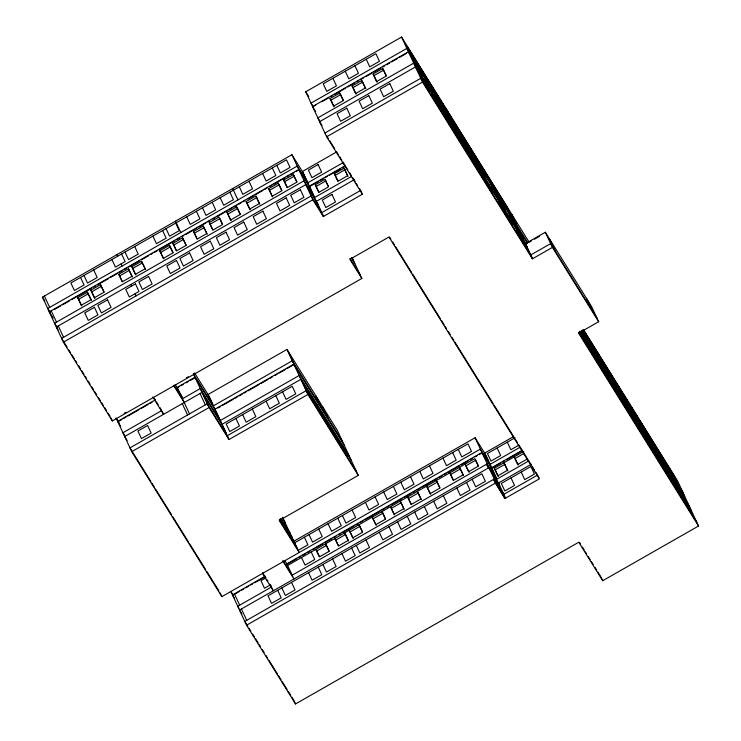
<?xml version="1.0" encoding="UTF-8"?>
<svg xmlns="http://www.w3.org/2000/svg" width="741" height="741" viewBox="0 0 741 741"><rect width="100%" height="100%" fill="white"/><g stroke="black" fill="none" stroke-linecap="round" stroke-linejoin="round"><path stroke-width="1.11" d="M312.795 106.908L305.737 91.773L401.566 37.05L529.102 242.159M51.518 311.137L49.517 312.285L42.459 297.141L291.926 154.702L312.859 199.737L323.308 216.529L362.377 194.225L326.67 136.798L312.554 106.519L408.393 51.805L527.388 243.178M313.795 106.334L315.786 105.194M321.779 101.776L328.763 97.784M330.764 96.645L332.755 95.506M334.756 94.366L345.741 88.096M347.733 86.956L354.726 82.964M356.717 81.825L358.718 80.686M360.71 79.546L363.711 77.833M365.702 76.694L371.695 73.276M373.686 72.136L380.679 68.144M382.671 67.005L384.672 65.866M386.663 64.726L389.664 63.022M391.656 61.873L397.648 58.456M399.649 57.316L406.633 53.324M339.73 93.042L343.259 100.609L333.57 106.139L330.041 98.572L339.73 93.042L343.361 100.294M361.756 80.463L365.285 88.031L355.597 93.57L352.068 85.993L361.756 80.463L365.822 88.661M382.736 68.487L386.265 76.054L376.576 81.584L373.047 74.017L382.736 68.487L386.357 75.739M334.108 106.769L331.023 100.146L340.712 94.616M356.134 94.19L353.049 87.568L362.729 82.038M377.113 82.214L374.029 75.591L383.708 70.062M324.91 133.01L420.74 78.296L532.547 258.1M326.67 136.798L422.509 82.075L401.566 37.05M352.04 257.488L361.821 278.477L112.354 420.916L63.393 342.175L49.277 311.896L298.743 169.457L310.173 187.834L314.017 196.087M54.528 309.423L60.54 305.987M62.54 304.847L69.552 300.846M71.553 299.697L91.597 288.258M93.598 287.11L95.598 285.97M97.608 284.822L108.631 278.533M110.631 277.384L117.643 273.383M119.644 272.243L122.654 270.521M124.655 269.381L126.665 268.233M128.665 267.093L139.688 260.795M141.688 259.656L148.7 255.654M150.71 254.506L152.711 253.366M154.712 252.218L157.722 250.504M159.723 249.356L174.756 240.779M176.756 239.63L179.757 237.917M181.767 236.777L183.768 235.629M185.769 234.489L196.791 228.191M198.801 227.052L205.813 223.041M207.813 221.902L209.814 220.753M212.824 219.04L214.825 217.9M216.835 216.752L227.848 210.463M229.858 209.314L231.859 208.175M233.86 207.026L236.87 205.313M238.871 204.164L240.881 203.025M242.881 201.876L244.882 200.737M247.892 199.014L253.904 195.587M255.904 194.438L262.916 190.437M264.926 189.298L266.927 188.149M269.928 186.436L271.938 185.287M273.938 184.148L284.961 177.849M286.962 176.71L288.971 175.561M290.972 174.422L293.973 172.709M295.983 171.56L297.984 170.421M87.382 292.176L90.911 299.744L81.223 305.273L77.694 297.706L87.382 292.176L88.355 293.751L78.676 299.281L81.76 305.903M100.489 284.692L104.018 292.26L94.329 297.789L90.8 290.222L100.489 284.692L104.111 291.945M128.406 268.751L131.935 276.319L122.246 281.849L118.717 274.281L128.406 268.751L132.472 276.949M141.522 261.267L145.051 268.835L135.362 274.365L131.833 266.797L141.522 261.267L142.494 262.842L132.806 268.372L135.899 274.994M169.439 245.327L172.968 252.894L163.279 258.424L159.75 250.856L169.439 245.327L173.061 252.579M182.545 237.842L186.074 245.41L176.386 250.94L172.857 243.372L182.545 237.842L186.176 245.095M203.219 226.033L206.758 233.6L197.069 239.13L193.54 231.562L203.219 226.033L207.295 234.23M209.295 222.569L218.984 217.039L222.513 224.606L212.824 230.136L209.295 222.569L212.917 229.821M236.694 206.924L240.223 214.492L230.544 220.021L227.005 212.454L236.694 206.924L240.325 214.177M255.812 196.013L259.341 203.58L249.652 209.11L246.123 201.543L255.812 196.013L259.878 204.21M278.255 183.194L281.784 190.761L272.104 196.291L268.575 188.723L278.255 183.194L281.886 190.446M293.325 174.589L296.854 182.156L287.165 187.686L283.636 180.119L293.325 174.589L296.956 181.841M94.867 298.419L91.782 291.797L101.471 286.267M122.348 281.534L119.699 275.856L129.388 270.326M163.817 259.054L160.732 252.431L170.421 246.901M176.488 250.625L173.839 244.947L183.527 239.417M197.162 238.815L194.513 233.137L204.201 227.607M210.277 224.143L219.957 218.614L222.606 224.291M231.081 220.651L227.987 214.029L237.676 208.499M250.189 209.74L247.105 203.117L256.794 197.588M272.642 196.921L269.548 190.298L279.237 184.768M287.267 187.371L284.618 181.693L294.307 176.163M336.433 152.053L302.374 171.504L309.432 186.639L318.445 181.499M343.731 162.27L307.663 182.86L297.224 166.058L47.748 308.497L50.166 312.387M345.26 165.66L309.192 186.26L323.308 216.529M320.455 180.35L323.456 178.637M325.456 177.488L327.466 176.349M329.467 175.2L340.49 168.911M342.49 167.762L344.491 166.623M344.019 168.198L347.548 175.765L337.859 181.295L334.33 173.727L344.019 168.198L348.085 176.395M324.919 179.313L328.448 186.88L318.769 192.41L315.24 184.842L324.919 179.313L328.55 186.565M337.961 180.98L335.312 175.302L345 169.772M318.862 192.095L316.212 186.417L325.901 180.887M351.549 176.441L314.48 197.606L304.042 180.813L54.565 323.252L57.594 328.115M63.393 342.175L312.859 199.737M316.25 201.395L354.318 179.655M359.404 188.492L360.617 190.437L321.548 212.75L311.1 195.948L61.633 338.387L67.07 347.14M466.237 149.46L468.173 148.357L463.282 140.475L466.811 148.052L471.702 155.925L468.173 148.357M352.355 259.924L353.003 259.554L351.808 257.636M494.349 194.67L496.285 193.558L491.385 185.685L494.914 193.253L499.814 201.126M124.127 413.404L126.137 412.265M186.371 377.873L188.381 376.724M155.499 399.76L117.624 421.388L120.607 426.195M118.866 421.203L121.876 419.489M123.886 418.341L125.896 417.192M127.897 416.044L138.947 409.745M140.947 408.597L147.978 404.586M149.988 403.437L151.998 402.289M177.09 387.96L179.1 386.811M181.11 385.663L183.12 384.523M186.13 382.801L188.14 381.652M190.141 380.504L195.161 377.641M161.788 410.551L122.913 432.744L124.738 435.68M286.999 349.428L208.017 394.527L228.95 439.552L307.932 394.453L286.999 349.428L337.312 430.345L358.246 475.379L279.264 520.469L299.179 552.49L282.553 517.246M519.737 447.434L489.94 464.45L480.39 449.102L221.874 596.625L131.741 451.667L209.036 407.531L193.401 373.853L213.306 405.873L292.287 360.784L342.601 441.701M214.834 409.273L293.816 364.183L344.37 445.489M218.076 407.948L220.068 406.809M222.068 405.67L233.072 399.39M235.073 398.25L237.064 397.102M239.065 395.963L242.066 394.249M244.067 393.11L246.068 391.97M248.068 390.822L259.063 384.542M261.064 383.403L268.057 379.411M270.057 378.271L272.058 377.123M275.059 375.409L277.06 374.27M279.061 373.131L285.053 369.703M287.054 368.564L294.057 364.563M524.702 244.048L545.367 232.257L591.587 306.579L598.645 321.724L578.628 333.154L698.541 526.008L602.711 580.731L578.767 542.227L295.52 703.95L246.558 625.209L230.914 591.54L233.332 595.421M527.611 243.104L525.675 244.206L530.964 255.562M529.546 241.992L531.482 240.89M534.391 239.232L539.235 236.462M221.892 424.417L300.874 379.318L351.188 460.235M548.738 239.074L549.377 238.713L555 250.588M530.639 255.034L550.665 243.604L596.875 317.935M422.509 82.075L532.409 258.822L552.425 247.392L545.367 232.257M227.191 435.764L306.163 390.674L356.486 471.591M586.307 299.494L586.946 299.132L592.568 311.007M293.705 541.31L475.092 437.746L485.624 454.678M294.696 542.773L467.96 443.84L471.489 451.408L461.8 456.938L458.271 449.37M298.225 550.341L307.913 544.811L304.384 537.244M265.222 576.22L232.442 594.93L234.499 598.237M282.664 560.854L293.945 578.99L286.887 563.855L481.909 452.492L492.441 469.424L496.776 478.714M233.684 594.745L239.695 591.318M241.696 590.169L243.706 589.03M245.706 587.882L248.717 586.168M250.717 585.029L252.718 583.88M254.728 582.732L263.74 577.591M286.786 564.429L296.808 558.714M298.808 557.565L300.809 556.426M302.819 555.278L305.82 553.564M307.821 552.415L309.831 551.276M312.832 549.553L314.842 548.414M316.842 547.266L322.854 543.838M324.854 542.69L331.866 538.688M333.876 537.54L335.877 536.401M338.887 534.687L340.888 533.539M342.888 532.399L353.911 526.101M355.912 524.961L357.922 523.813M359.922 522.674L362.933 520.951M364.933 519.812L379.957 511.234M381.967 510.086L384.968 508.372M386.978 507.224L388.979 506.084M390.979 504.936L402.002 498.647M404.002 497.498L411.023 493.497M413.024 492.357L415.025 491.209M417.035 490.06L420.036 488.347M422.037 487.207L437.07 478.621M439.07 477.482L442.081 475.768M444.081 474.62L446.082 473.471M448.092 472.332L459.114 466.043M461.115 464.894L468.127 460.893M470.127 459.744L472.137 458.605M475.138 456.882L477.148 455.743M479.149 454.594L481.15 453.455M265.963 577.823L260.962 580.675L264.491 588.243L270.493 584.816L271.512 587.002L237.741 606.286L238.945 608.231M287.628 565.448L474.777 458.596L478.306 466.163L468.627 471.693L465.098 464.125L469.164 472.323M513.448 436.653L484.642 453.103L491.7 468.238L500.638 463.134M316.833 550.915L326.512 545.376L325.54 543.801L329.069 551.378L319.38 556.908L315.851 549.34L319.473 556.584M335.877 540.032L345.565 534.502L344.593 532.927L348.122 540.495L338.433 546.024L334.904 538.457L338.526 545.709M350.215 531.843L359.904 526.314L358.922 524.739L362.451 532.307L352.772 537.846L349.243 530.269L353.309 538.466M373.205 518.719L382.893 513.189L381.911 511.614L385.45 519.182L375.761 524.711L372.232 517.144L376.298 525.341M391.48 508.289L401.168 502.759L400.196 501.185L403.725 508.752L394.036 514.282L390.507 506.714L394.573 514.912M408.597 498.517L418.285 492.987L417.303 491.413L420.832 498.98L411.144 504.51L407.615 496.942L411.246 504.195M427.585 487.671L437.273 482.141L436.292 480.566L439.821 488.134L430.132 493.673L426.603 486.096L430.669 494.293M450.769 474.435L460.457 468.905L459.476 467.33L463.005 474.898L453.316 480.427L449.787 472.86L453.418 480.112M466.07 465.7L475.759 460.17L478.408 465.848M515.088 437.736L487.448 453.52L490.977 461.087L500.666 455.558L497.128 447.99M616.16 389.451L617.586 388.636L621.115 396.213L616.216 388.34L612.687 380.763M518.617 445.313L510.864 449.731L507.335 442.164M481.909 452.492L487.207 463.847L292.176 575.201L283.275 560.891M499.499 484.558L488.977 467.636L239.5 610.075L241.918 613.965M489.736 468.831L522.257 450.269M502.63 461.995L504.612 460.865M506.603 459.726L521.507 451.223M508.02 470.943L503.954 462.745L507.483 470.313L497.795 475.842L494.266 468.275L523.841 451.389M498.332 476.472L495.247 469.85L504.927 464.32M518.218 465.116L515.134 458.494L523.85 453.511M621.81 398.528L623.227 397.722L626.756 405.29L621.866 397.417L618.337 389.849M527.37 458.957L517.681 464.487L514.152 456.919L515.134 458.494M488.977 467.636L494.266 478.982L244.799 621.43L247.818 626.284M497.433 482.41L496.109 479.575L528.565 461.041M246.558 625.209L495.386 483.141L493.617 479.353L504.936 498.498L539.355 478.843L388.979 237.009L349.909 259.313L361.821 278.477M497.878 483.354L531.316 464.264M503.167 494.71L537.586 475.055L538.911 477.899M636.927 422.842L638.344 422.037L641.873 429.604L636.982 421.731L633.453 414.154M657.804 456.428L659.231 455.613L662.76 463.181L657.86 455.307L654.331 447.74M668.706 473.953L670.133 473.147L673.662 480.714L668.762 472.841L665.233 465.274M679.608 491.487L681.035 490.681L581.741 330.995M552.425 247.392L598.645 321.724M583.704 329.967L677.607 480.983L698.541 526.008M583.324 329.754L674.208 475.926L677.737 483.493L672.847 475.62L669.318 468.053M582.463 330.273L586.279 336.395L583.186 329.773M527.787 242.872L406.865 48.406L311.025 103.119L312.239 105.065M582.139 330.282L682.906 492.339M582.055 331.097L684.665 496.118M496.646 194.133L501.537 202.015L505.066 209.583L500.175 201.709L496.285 193.558M526.054 243.872L413.682 63.152L317.852 117.875L319.667 120.792M580.407 331.283L689.723 507.085M527.259 246.753L415.451 66.94L319.612 121.663L322.029 125.553M579.731 331.144L691.483 510.873M503.704 209.277L508.595 217.15L512.124 224.718L498.443 200.82L501.972 208.388L506.872 216.27M579.638 331.403L688.093 505.816L691.622 513.383L686.722 505.51L683.193 497.943M578.675 332.283L696.781 522.229M373.047 74.017L374.029 75.591M352.068 85.993L353.049 87.568M330.041 98.572L331.023 100.146M305.737 91.773L308.756 96.636M312.554 106.519L315.583 111.391M326.725 135.927L328.541 138.854M329.745 140.799L334.589 148.589M336.405 151.507L338.22 154.424M339.434 156.37L341.851 160.269M343.064 162.214L347.909 169.995M349.724 172.922L351.54 175.839M352.744 177.784L355.171 181.675M356.375 183.629L357.588 185.574M389.636 237.12L390.887 239.121M392.665 241.983L394.555 245.021M395.694 246.855L404.947 261.73M405.383 262.444L408.606 267.631M409.032 268.307L411.663 272.54M412.681 274.17L422.055 289.259M422.398 289.805L425.723 295.159M426.047 295.668L440.562 319.01M441.617 320.714L444.155 324.79M445.285 326.614L446.554 328.643M448.342 331.533L450.176 334.478M451.945 337.322L453.844 340.378M454.946 342.138L457.512 346.279M457.938 346.964L470.961 367.906M471.248 368.36L476.111 376.187M476.463 376.752L479.77 382.069M480.131 382.652L493.154 403.595M494.191 405.262L504.112 421.221M504.584 421.972L513.846 436.884M514.967 438.681L517.505 442.757M518.635 444.581L530.889 464.292M532.084 466.209L534.548 470.165M535.752 472.11L536.984 474.083M579.397 542.292L580.592 544.218M582.389 547.108L584.186 549.989M585.381 551.915L586.576 553.842M588.373 556.732L590.169 559.622M591.364 561.548L593.161 564.429M594.958 567.319L596.755 570.209M597.95 572.135L600.34 575.979M334.33 173.727L335.312 175.302M494.266 468.275L495.247 469.85M315.24 184.842L316.212 186.417M487.207 463.847L496.757 479.205L491.459 467.849M496.109 479.575L486.559 464.218L488.328 468.006M494.266 478.982L503.815 494.34M291.926 154.702L303.347 173.079M495.386 483.141L504.936 498.498M318.435 204.914L305.801 184.592L56.335 327.031L58.15 329.949M351.79 258.544L354.763 263.333M322.52 214.325L323.734 216.261M349.928 258.405L360.061 274.689M283.636 180.119L284.618 181.693M268.575 188.723L269.548 190.298M246.123 201.543L247.105 203.117M227.005 212.454L227.987 214.029M349.419 456.456L299.105 375.539L220.123 420.629L200.218 388.608L182.462 398.751L174.061 385.246M307.932 394.453L358.246 475.379M193.54 231.562L194.513 233.137M172.857 243.372L173.839 244.947M159.75 250.856L160.732 252.431M131.833 266.797L132.806 268.372M194.577 372.918L208.99 396.102L212.843 404.354M215.816 410.847L194.92 377.252L177.164 387.395L189.52 413.886M282.386 517.922L285.294 522.6M281.302 519.015L290.352 533.566M280.654 518.913L292.121 537.355M279.533 519.404L283.34 525.536L280.255 518.913M228.163 437.338L207.276 403.743L129.971 447.879L143.374 469.433M279.311 519.598L297.41 548.711M209.036 407.531L228.95 439.552M118.717 274.281L119.699 275.856M175.367 384.505L181.99 397.232M285.1 560.993L286.887 563.855M180.785 394.647L181.99 396.574M174.024 386.135L184.222 402.53M90.8 290.222L91.782 291.797M153.998 398.01L155.193 399.936M156.397 401.863L158.194 404.762M159.991 407.652L161.195 409.588M262.61 572.691L265.574 577.461M266.76 579.369L267.955 581.277M269.733 584.14L271.512 587.002M152.757 396.972L163.557 414.33L162.233 411.496M262.592 573.608L273.281 590.79L271.956 587.946M77.694 297.706L78.676 299.281M249.022 628.229L250.838 631.147M252.653 634.064L254.469 636.982M255.673 638.927L258.09 642.808M259.304 644.753L260.508 646.698M262.323 649.616L264.139 652.534M265.954 655.452L267.76 658.369M268.974 660.305L277.44 673.921M278.644 675.866L281.061 679.747M282.275 681.692L287.11 689.473M288.314 691.418L290.731 695.308M291.945 697.253L293.149 699.189M42.459 297.141L44.877 301.031M119.079 422.796L116.096 417.998L131.741 451.667M49.277 311.896L53.139 318.111M127.119 440.45L124.683 436.532L201.978 392.397L222.874 425.992L226.237 433.216M143.698 469.961L144.893 471.878M145.199 472.369L150.868 481.483M151.896 483.141L154.526 487.365M155.554 489.023L171.616 514.847M172.607 516.449L188.622 542.208M189.659 543.866L205.581 569.468M206.711 571.292L218.901 590.892M68.885 350.058L70.691 352.966M71.905 354.911L74.322 358.801M75.526 360.747L76.74 362.692M78.555 365.609L80.361 368.527M81.575 370.463L83.992 374.353M85.206 376.298L86.41 378.243M88.225 381.161L90.041 384.079M91.847 386.997L93.662 389.905M94.876 391.85L96.682 394.768M98.497 397.685L100.313 400.603M101.517 402.548L103.332 405.466M104.546 407.411L106.361 410.319M108.167 413.237L109.983 416.155M681.035 490.681L684.564 498.248L679.664 490.375L676.135 482.808M663.306 458.392L666.844 465.959L661.945 458.086L658.416 450.519M677.191 488.282L680.72 495.849L675.82 487.976L672.291 480.409M652.404 440.858L655.942 448.435L651.043 440.552L647.514 432.985M666.289 470.748L669.818 478.315L664.918 470.442L661.389 462.875M641.511 423.333L645.04 430.901L640.141 423.028L636.612 415.451M648.329 438.079L651.858 445.647L646.958 437.774L643.429 430.206M655.387 453.214L658.916 460.791L654.016 452.908L650.487 445.341M631.527 407.281L635.056 414.849L630.165 406.976L626.636 399.408M645.402 437.171L648.931 444.739L644.04 436.866L640.511 429.298M622.912 393.425L626.441 400.992L621.542 393.119L618.013 385.552M629.73 408.171L633.259 415.738L628.368 407.865L624.83 400.297M636.788 423.315L640.317 430.882L635.426 423.009L631.897 415.442M618.198 385.45L618.948 387.052M622.486 394.62L623.496 396.796M625.024 400.196L625.774 401.807M629.304 409.375L630.313 411.551M632.082 415.34L632.833 416.942M636.362 424.51L637.371 426.686M616.41 382.967L619.939 390.535L615.049 382.662L611.52 375.094M630.285 412.857L633.824 420.425L628.924 412.552L625.395 404.984M610.769 373.89L614.298 381.458L609.398 373.584L605.869 366.017M624.644 403.78L628.173 411.348L623.274 403.475L619.745 395.907M598.228 353.318L603.517 364.674M605.045 368.073L610.343 379.429M612.103 383.208L617.401 394.564M596.292 350.613L599.821 358.181L594.921 350.308L591.392 342.74M603.109 365.359L606.638 372.936L601.748 365.054L598.219 357.486M610.167 380.504L613.696 388.071L608.806 380.198L605.277 372.63M589.567 343.583L593.096 351.151L588.197 343.278L584.668 335.701M596.625 358.718L600.154 366.286L595.255 358.412L591.726 350.845M582.361 335.775L585.89 343.342L579.666 332.635M511.466 213.797L516.764 225.144M518.292 228.543L523.581 239.899M525.35 243.687L532.409 258.822M502.555 199.866L506.084 207.434L510.984 215.307L507.455 207.739L407.041 46.257L410.57 53.824L415.469 61.698L411.94 54.13M494.719 187.26L498.248 194.827L493.358 186.954L489.82 179.387M489.468 178.803L492.997 186.38L488.097 178.507L484.568 170.93M475.259 155.962L478.788 163.529L473.897 155.656L470.368 148.089M469.025 145.94L472.554 153.507L467.664 145.634L464.135 138.067M461.356 133.602L464.885 141.17L459.985 133.297L456.456 125.729M454.113 121.95L457.642 129.518L452.742 121.644L449.213 114.077M446.48 109.279L451.778 120.635M453.297 124.034L458.596 135.39M460.365 139.169L465.654 150.525M442.683 103.573L446.212 111.141L441.321 103.268L437.792 95.7M432.633 87.41L436.162 94.978L431.262 87.105L427.733 79.537M422.453 71.034L425.982 78.602L421.083 70.728L417.554 63.152M366.23 59.271L369.759 66.838L379.448 61.308L375.909 53.732L323.224 83.816L326.753 91.384L336.442 85.854L332.913 78.287M600.942 576.943L602.711 580.731M354.93 65.717L358.459 73.285L348.779 78.815L345.25 71.247M521.21 472.054L524.739 479.622L534.428 474.092L530.899 466.524L501.324 483.41L504.853 490.977L514.541 485.448L511.012 477.88M486.105 455.706L490.913 466.024M498.517 482.984L505.575 498.128M492.756 471.86L496.609 480.112M360.617 190.437L362.377 194.225M475.092 437.746L482.15 452.881M472.156 479.26L475.685 486.828L485.374 481.298L481.845 473.731L268.02 595.82L271.549 603.387L281.237 597.857L277.708 590.281M460.893 469.85L463.542 475.527M452.658 452.584L456.187 460.152L446.499 465.681L442.97 458.114M466.534 482.465L470.063 490.042L460.374 495.572L456.845 488.004M303.829 174.107L308.645 184.435M317.231 202.969L321.075 211.222M437.273 482.141L439.922 487.819M429.474 465.82L433.003 473.388L423.315 478.918L419.786 471.35M443.35 495.71L446.879 503.278L437.19 508.808L433.661 501.24M276.819 165.373L280.348 172.94L290.037 167.41L286.508 159.834L70.877 282.96L74.406 290.528L84.085 284.998L80.556 277.43M272.308 167.948L275.837 175.515L266.149 181.045L262.62 173.477M418.285 492.987L421.37 499.61M410.486 476.658L414.015 484.225L404.327 489.755L400.798 482.187M424.361 506.548L427.89 514.115L418.211 519.645L414.673 512.077M401.168 502.759L404.262 509.382M393.369 486.429L396.898 493.997L387.219 499.527L383.69 491.959M407.254 516.32L410.783 523.887L401.094 529.417L397.565 521.849M248.995 181.258L252.524 188.825L242.835 194.355L239.306 186.788M232.655 188.547L237.944 199.903M382.893 513.189L385.542 518.867M375.094 496.868L378.623 504.436L368.944 509.965L365.406 502.398M388.979 526.749L392.508 534.326L382.819 539.856L379.29 532.288M229.877 192.169L233.406 199.737L223.717 205.276L220.188 197.699M338.896 440.867L342.425 448.435L347.316 456.308L343.787 448.74L306.061 388.062L309.59 395.629L314.48 403.502L310.951 395.935M322.798 407.013L328.096 418.369M335.21 434.939L338.739 442.507L333.839 434.634L330.31 427.066M316.046 396.148L321.335 407.504M322.641 414.728L326.17 422.296L321.27 414.423L317.741 406.855M287.971 351.002L293.269 362.358M301.856 380.893L307.145 392.248M212.167 202.284L215.696 209.851L206.007 215.39L202.478 207.813M359.904 526.314L362.553 531.992M352.105 509.993L355.634 517.561L345.945 523.09L342.416 515.523M365.98 539.883L369.518 547.451L359.83 552.981L356.301 545.413M282.543 391.822L286.072 399.39L295.761 393.86L292.232 386.293L226.227 423.972L229.756 431.54L239.445 426.01L235.916 418.443M196.402 211.287L199.931 218.854L190.252 224.384L186.713 216.817M345.565 534.502L348.659 541.125M337.766 518.172L341.295 525.749L331.616 531.278L328.087 523.711M351.651 548.062L355.18 555.639L345.491 561.169L341.962 553.601M275.828 395.657L279.357 403.224L269.668 408.754L266.139 401.187M175.497 221.179L180.795 232.535M326.512 545.376L329.161 551.054M318.723 529.055L322.252 536.623L312.563 542.153L309.034 534.585M332.598 558.946L336.127 566.513L326.438 572.043L322.909 564.475M175.728 223.087L179.257 230.655L169.569 236.184L166.04 228.617M252.32 409.078L255.849 416.646L246.16 422.175L242.631 414.608M162.622 230.571L166.151 238.139L156.462 243.678L152.933 236.101M311.201 551.989L314.73 559.557L305.042 565.087L301.513 557.519M318.26 567.124L321.789 574.701L312.1 580.231L308.571 572.663M291.139 535.78L296.428 547.136M284.933 525.804L290.231 537.16M216.298 411.885L221.105 422.203M142.939 263.787L145.588 269.465M291.528 582.398L295.057 589.966L285.368 595.495L281.839 587.928M134.695 246.512L138.224 254.08L128.545 259.619L125.016 252.042M193.42 373.371L194.374 375.428M202.96 393.971L208.258 405.318M200.042 393.499L205.34 404.855M121.589 253.996L125.118 261.573L115.429 267.103L111.9 259.535M116.93 254.626L117.68 256.238M121.209 263.805L122.219 265.982M130.805 284.516L131.555 286.128M135.084 293.695L136.094 295.872M182.286 403.641L187.575 414.997M93.672 269.937L97.201 277.514L87.512 283.043L83.983 275.476M293.751 700.162L295.52 703.95M234.378 593.828L239.676 605.184M241.436 608.963L246.734 620.319M88.8 294.696L91.449 300.374M220.114 592.846L221.874 596.625M111.03 418.072L112.354 420.916M44.395 296.039L49.684 307.395M51.212 310.794L56.511 322.14M58.27 325.929L63.569 337.285M346.788 108.177L337.099 113.706L340.628 121.274L350.317 115.744L346.788 108.177M368.814 95.608L359.126 101.137L362.655 108.705L372.343 103.175L368.814 95.608M389.794 83.622L380.105 89.152L383.634 96.728L393.323 91.189L389.794 83.622M318.102 164.558L308.413 170.087L311.942 177.655L321.631 172.125L318.102 164.558M94.44 307.311L84.752 312.85L88.281 320.418L97.969 314.888L94.44 307.311M107.547 299.827L97.858 305.357L101.387 312.934L111.076 307.404L107.547 299.827M135.464 283.886L125.775 289.416L129.314 296.993L138.993 291.454L135.464 283.886M148.58 276.402L138.891 281.932L142.42 289.509L152.109 283.97L148.58 276.402M176.497 260.462L166.808 265.991L170.337 273.559L180.026 268.029L176.497 260.462M189.603 252.977L179.915 258.507L183.444 266.075L193.132 260.545L189.603 252.977M210.287 241.177L200.598 246.707L204.127 254.274L213.816 248.744L210.287 241.177M226.042 232.174L216.353 237.704L219.882 245.271L229.571 239.741L226.042 232.174M243.752 222.059L234.073 227.589L237.602 235.156L247.281 229.627L243.752 222.059M262.87 211.148L253.181 216.678L256.71 224.245L266.399 218.715L262.87 211.148M286.183 197.838L276.495 203.367L280.024 210.935L289.712 205.405L286.183 197.838M300.383 189.724L290.694 195.254L294.223 202.83L303.912 197.291L300.383 189.724M331.977 194.448L322.298 199.977L325.827 207.545L335.506 202.015L331.977 194.448M147.607 425.473L137.919 431.003L141.448 438.57L151.136 433.04L147.607 425.473M418.758 68.876L413.858 61.003L417.387 68.57L422.287 76.443L418.758 68.876M429.271 85.78L424.371 77.907L427.9 85.474L432.8 93.347L429.271 85.78M439.45 102.156L434.559 94.283L438.088 101.85L442.979 109.724L439.45 102.156M449.5 118.328L444.609 110.455L448.138 118.023L453.038 125.896L449.5 118.328M460.93 136.696L456.03 128.823L459.559 136.39L464.459 144.273L460.93 136.696M475.842 160.686L470.952 152.813L474.481 160.38L479.371 168.263L475.842 160.686M482.076 170.717L477.185 162.844L480.714 170.411L485.605 178.285L482.076 170.717M514.273 222.495L509.373 214.612L512.902 222.189L517.802 230.062L514.273 222.495M425.816 84.02L420.916 76.147L424.454 83.714L429.345 91.588L425.816 84.02M436.329 100.915L431.429 93.042L434.958 100.619L439.858 108.492L436.329 100.915M446.508 117.3L441.617 109.427L445.146 116.995L450.037 124.868L446.508 117.3M456.567 133.463L451.667 125.59L455.196 133.158L460.096 141.031L456.567 133.463M467.988 151.84L463.088 143.967L466.617 151.535L471.517 159.408L467.988 151.84M475.231 163.492L470.34 155.619L473.87 163.187L478.76 171.06L475.231 163.492M482.9 175.83L478.01 167.957L481.539 175.524L486.429 183.398L482.9 175.83M489.134 185.852L484.243 177.979L487.773 185.546L492.663 193.42L489.134 185.852M521.331 237.629L516.44 229.756L519.969 237.324L524.86 245.197L521.331 237.629"/></g></svg>
